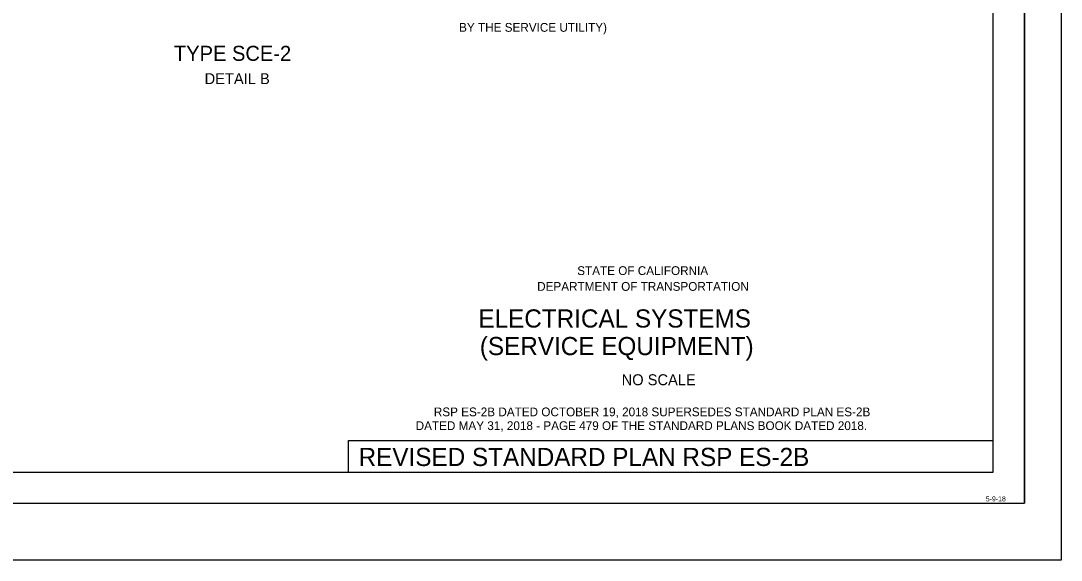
# Model space of a CAD drawing. Extents: x -894 to 866, y -476 to 714.
# Drawn here: x 35 to 866, y -476 to -46 of the extents above; entities that cross this region are included whole.
import ezdxf

# ---------------------------------------------------------------- set-up
doc = ezdxf.new("R2010")
doc.units = 0
for name, color, linetype in [('1 Control', 7, 'Continuous'), ('10 Sheet Format', 7, 'Continuous'), ('57 Undefined', 7, 'Continuous'), ('60 Nongeo Data', 7, 'Continuous')]:
    doc.layers.add(name, color=color, linetype=linetype)

msp = doc.modelspace()

# ---------------------------------------------------------------- linework, layer by layer
at = {"layer": '10 Sheet Format'}
for p, q in [((836.58, 668.96), (836.58, -431.04)), ((811.55, -406.04), (811.55, 643.96)), ((296.75, -381), (811.54, -381)), ((296.75, -405.92), (296.75, -381)), ((-438.75, -406.04), (199.07, -406.04)), ((198.77, -406.04), (811.55, -406.04)), ((-863.43, -431.04), (836.58, -431.04))]:
    msp.add_line(p, q, dxfattribs=at)
for points in [[(-894.04, 713.56), (865.96, 713.56), (865.96, -476.44), (-894.04, -476.44)], [(-863.43, -431.04), (836.58, -431.04), (836.58, 668.96), (-863.43, 668.96)]]:
    msp.add_lwpolyline(points, close=True, dxfattribs=at)

# ---------------------------------------------------------------- texts
at = {"layer": '1 Control'}
msp.add_text('NO SCALE', height=8.75, dxfattribs=at).set_placement((514.97, -336.75))
at = {"layer": '10 Sheet Format'}
for s, height, p in [('STATE OF CALIFORNIA', 7, (479.5, -248.76)), ('DEPARTMENT OF TRANSPORTATION', 7, (447.5, -261.37)), ('ELECTRICAL SYSTEMS', 14.5, (400.58, -290.7)), ('(SERVICE EQUIPMENT)', 14.5, (401.72, -312.73)), ('RSP ES-2B DATED OCTOBER 19, 2018 SUPERSEDES STANDARD PLAN ES-2B', 7, (365.01, -361.54)), ('DATED MAY 31, 2018 - PAGE 479 OF THE STANDARD PLANS BOOK DATED 2018.', 7, (350.49, -372.54)), ('5-9-18', 4, (805.78, -429.46))]:
    msp.add_text(s, height=height, dxfattribs=at).set_placement(p)
at = {"layer": '57 Undefined'}
for s, height, p in [('BY THE SERVICE UTILITY)', 7, (385.18, -54.55)), ('TYPE SCE-2', 12, (157.47, -77.76)), ('DETAIL B', 8.75, (181.98, -96.38))]:
    msp.add_text(s, height=height, dxfattribs=at).set_placement(p)
at = {"layer": '60 Nongeo Data'}
msp.add_text('REVISED STANDARD PLAN RSP ES-2B', height=14.5, dxfattribs=at).set_placement((304.93, -401.24))

doc.saveas('drawing.dxf')
